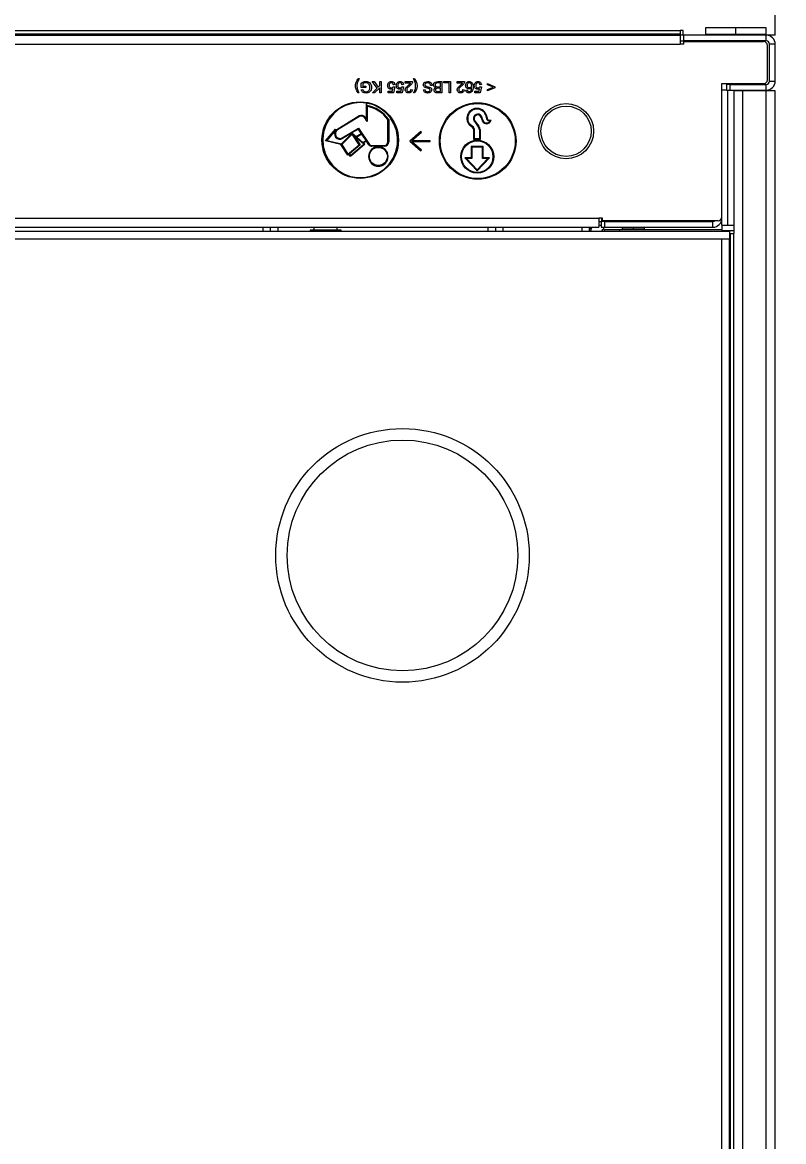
# Model space of a CAD drawing. Header units: inches. Extents: x 40138 to 76695, y -14500 to -5279.
# Drawn here: x 43730.7 to 43933.5, y -9253.8 to -8955.7 of the extents above; entities that cross this region are included whole.
import ezdxf

# ---------------------------------------------------------------- set-up
doc = ezdxf.new("R2010")
doc.units = ezdxf.units.IN
doc.header["$LTSCALE"] = 2
doc.header["$MEASUREMENT"] = 0
doc.header["$PDMODE"] = 35
doc.header["$PDSIZE"] = -1
doc.layers.add('M-ANNO-DIMS', color=7, linetype='Continuous', lineweight=13)
doc.layers.add('M-OBJECT-DETAILS', color=7, linetype='Continuous', lineweight=9)
doc.styles.get("Standard").update_dxf_attribs({"font": 'romans.shx', "width": 0.8})
doc.dimstyles.new('World Wide Dims', dxfattribs={"dimscale": 7, "dimtxt": 4.5, "dimasz": 3.5, "dimexe": 0.75, "dimexo": 0.75, "dimgap": 0.75, "dimtad": 0, "dimtih": 1, "dimtoh": 1, "dimdec": 0, "dimzin": 4, "dimdsep": 46, "dimtxsty": 'Standard', "dimcen": 0, "dimclrd": 256, "dimclre": 256, "dimclrt": 256, "dimadec": 0, "dimazin": 1, "dimtfac": 1, "dimtdec": 0, "dimtmove": 0, "dimatfit": 3, "dimfxl": 1, "dimtolj": 1, "dimtzin": 0, "dimlwd": -1, "dimlwe": -1, "dimarcsym": 0})

# ---------------------------------------------------------------- blocks, each defined once
blk = doc.blocks.new('*D47')
at = {"layer": 'Defpoints', "color": 0, "transparency": 16777216}
for p in [(44143.14, -8580.06), (42898.8, -10362.86), (42898.8, -10796.65)]:
    blk.add_point(p, dxfattribs=at)
at = {"layer": 'M-ANNO-DIMS', "transparency": 16777216}
for p, q in [((44143.14, -8585.31), (44143.14, -10801.9)), ((42898.8, -10368.11), (42898.8, -10801.9)), ((42923.3, -10796.65), (43189.89, -10796.65)), ((44118.64, -10796.65), (43361.19, -10796.65))]:
    blk.add_line(p, q, dxfattribs=at)
for points in [[(42923.3, -10792.57), (42923.3, -10800.74), (42898.8, -10796.65)], [(44118.64, -10792.57), (44118.64, -10800.74), (44143.14, -10796.65)]]:
    blk.add_solid(points, dxfattribs=at)
at = {"layer": 'M-ANNO-DIMS', "transparency": 16777216, "insert": (43275.54, -10796.65), "char_height": 31.5, "attachment_point": 5}
blk.add_mtext('\\A1;1244\\P [48.99]', dxfattribs=at)

msp = doc.modelspace()

# ---------------------------------------------------------------- linework, layer by layer
at = {"layer": 'M-OBJECT-DETAILS', "linetype": 'Continuous'}
for p, q in [((43931.275, -8959.092), (43931.275, -8935.235)), ((43357.975, -8957.825), (43905.975, -8957.825)), ((43357.975, -8958.714), (43905.975, -8958.714)), ((43357.995, -8959.092), (43905.955, -8959.092)), ((43905.955, -8959.092), (43905.955, -8959.546)), ((43906.955, -8959.092), (43905.955, -8959.092)), ((43905.975, -8957.825), (43905.975, -8958.714)), ((43906.725, -8957.825), (43905.975, -8957.825)), ((43905.975, -8958.714), (43905.975, -8959.092)), ((43906.725, -8959.092), (43906.725, -8957.825)), ((43906.955, -8960.611), (43906.955, -8959.092)), ((43928.867, -8959.092), (43906.955, -8959.092)), ((43912.775, -8958.94), (43912.775, -8957.043)), ((43912.775, -8957.043), (43920.775, -8957.043)), ((43912.775, -8959.092), (43912.775, -8958.94)), ((43920.775, -8958.94), (43912.775, -8958.94)), ((43918.275, -8958.94), (43918.275, -8959.092)), ((43920.775, -8958.94), (43920.775, -8957.043)), ((43920.775, -8957.043), (43928.775, -8957.043)), ((43928.775, -8958.94), (43920.775, -8958.94)), ((43923.275, -8959.092), (43923.275, -8958.94)), ((43928.775, -8957.043), (43928.775, -8958.94)), ((43928.775, -8958.94), (43928.775, -8959.092)), ((43928.867, -8960.611), (43928.867, -8959.092)), ((43931.275, -8959.092), (43928.867, -8959.092)), ((43357.995, -8961.5), (43905.955, -8961.5)), ((43905.955, -8959.546), (43905.955, -8961.5)), ((43905.955, -8960.611), (43906.955, -8960.611)), ((43906.955, -8961.5), (43905.955, -8961.5)), ((43928.867, -8960.611), (43906.955, -8960.611)), ((43906.955, -8961.5), (43906.955, -8960.812)), ((43906.955, -8960.812), (43928.175, -8960.812)), ((43916.425, -8960.611), (43916.425, -8960.812)), ((43925.125, -8960.812), (43925.125, -8960.611)), ((43929.175, -8970.993), (43929.175, -8961.812)), ((43931.275, -8961.5), (43929.756, -8961.5)), ((43929.756, -8971.303), (43929.756, -8961.5)), ((43931.275, -8971.303), (43931.275, -8961.5)), ((43917.075, -8971.993), (43928.175, -8971.993)), ((43917.075, -9007.515), (43917.075, -8971.993)), ((43918.275, -8973.711), (43917.075, -8973.711)), ((43918.275, -8972.192), (43918.275, -8973.711)), ((43919.275, -8972.192), (43918.275, -8972.192)), ((43918.275, -8973.711), (43919.275, -8973.711)), ((43918.661, -9009.711), (43918.661, -8973.711)), ((43919.275, -8973.711), (43919.275, -8972.192)), ((43919.275, -8972.192), (43928.867, -8972.192)), ((43919.275, -8973.711), (43928.867, -8973.711)), ((43920.268, -8973.911), (43920.268, -9011.911)), ((43922.676, -8973.911), (43920.268, -8973.911)), ((43921.252, -8973.911), (43921.252, -8973.711)), ((43921.838, -8973.711), (43921.838, -8973.911)), ((43922.676, -9941.411), (43922.676, -8973.911)), ((43928.867, -8973.911), (43922.676, -8973.911)), ((43925.254, -8973.911), (43925.254, -8973.711)), ((43928.867, -8973.711), (43928.867, -8972.192)), ((43928.867, -9941.411), (43928.867, -8973.911)), ((43931.275, -8973.911), (43928.867, -8973.911)), ((43929.756, -8971.303), (43931.275, -8971.303)), ((43931.275, -9941.411), (43931.275, -8973.911)), ((43379.648, -9007.825), (43884.302, -9007.825)), ((43885.302, -9007.825), (43884.302, -9007.825)), ((43884.302, -9007.825), (43884.302, -9010.233)), ((43884.302, -9008.71), (43884.385, -9008.714)), ((43884.887, -9009.854), (43884.302, -9009.594)), ((43884.385, -9008.714), (43884.887, -9008.714)), ((43884.887, -9008.714), (43884.887, -9010.233)), ((43885.887, -9008.714), (43884.887, -9008.714)), ((43884.975, -9007.825), (43884.975, -9008.714)), ((43885.302, -9008.515), (43885.302, -9007.825)), ((43916.075, -9008.515), (43885.302, -9008.515)), ((43885.887, -9010.233), (43885.887, -9008.714)), ((43885.887, -9008.714), (43914.667, -9008.714)), ((43887.93, -9008.515), (43887.93, -9008.714)), ((43898.98, -9008.714), (43898.98, -9008.515)), ((43914.667, -9010.233), (43914.667, -9008.714)), ((43917.025, -9007.825), (43917.075, -9007.825)), ((43917.075, -9007.825), (43917.075, -9007.515)), ((43917.075, -9009.711), (43917.075, -9007.825)), ((43917.075, -9009.711), (43918.661, -9009.711)), ((43917.075, -9009.711), (43917.075, -9011.211)), ((43918.661, -9009.711), (43920.268, -9009.711)), ((43379.648, -9010.233), (43884.302, -9010.233)), ((43919.125, -9011.361), (43719.375, -9011.361)), ((43794.775, -9010.233), (43794.775, -9011.361)), ((43796.775, -9011.361), (43796.775, -9010.233)), ((43798.775, -9010.233), (43798.775, -9011.361)), ((43807.347, -9011.037), (43807.347, -9011.361)), ((43815.602, -9011.037), (43807.347, -9011.037)), ((43808.401, -9010.233), (43808.401, -9011.037)), ((43814.548, -9011.037), (43814.548, -9010.233)), ((43815.602, -9011.361), (43815.602, -9011.037)), ((43854.775, -9011.361), (43854.775, -9010.233)), ((43856.775, -9010.233), (43856.775, -9011.361)), ((43858.775, -9011.361), (43858.775, -9010.233)), ((43879.775, -9010.233), (43879.775, -9011.361)), ((43881.775, -9011.361), (43881.775, -9010.233)), ((43881.775, -9010.611), (43882.283, -9010.611)), ((43882.452, -9010.233), (43881.949, -9011.361)), ((43884.887, -9010.233), (43885.887, -9010.233)), ((43884.975, -9011.266), (43884.975, -9011.361)), ((43885.756, -9011.361), (43885.756, -9010.806)), ((43885.756, -9010.806), (43889.756, -9010.806)), ((43885.887, -9010.233), (43914.667, -9010.233)), ((43889.756, -9010.806), (43917.075, -9010.806)), ((43889.756, -9010.806), (43889.756, -9011.361)), ((43890.455, -9010.233), (43890.455, -9010.733)), ((43890.455, -9010.733), (43890.455, -9010.806)), ((43893.455, -9010.733), (43890.455, -9010.733)), ((43893.455, -9010.233), (43893.455, -9010.733)), ((43896.455, -9010.733), (43893.455, -9010.733)), ((43896.455, -9010.733), (43896.455, -9010.233)), ((43896.455, -9010.806), (43896.455, -9010.733)), ((43920.268, -9011.211), (43917.075, -9011.211)), ((43917.075, -9011.211), (43917.075, -9011.361)), ((43919.125, -9011.361), (43919.125, -9013.45)), ((43919.125, -9011.911), (43919.379, -9011.911)), ((43919.379, -9011.911), (43920.268, -9011.911)), ((43919.379, -9803.886), (43919.379, -9011.911)), ((43920.268, -9903.411), (43920.268, -9011.911)), ((43917.036, -9013.45), (43719.375, -9013.45)), ((43917.036, -9901.872), (43917.036, -9013.45)), ((43919.125, -9013.45), (43917.036, -9013.45)), ((43919.125, -9903.961), (43919.125, -9013.45))]:
    msp.add_line(p, q, dxfattribs=at)
at = {"layer": 'M-OBJECT-DETAILS', "linetype": 'Continuous', "lineweight": 0}
for p, q in [((43820.177, -8970.652), (43820.447, -8970.652)), ((43834.87, -8970.652), (43835.139, -8970.652)), ((43820.947, -8972.998), (43820.947, -8971.888)), ((43822.177, -8972.998), (43820.947, -8972.998)), ((43820.996, -8973.614), (43821.383, -8973.517)), ((43821.37, -8972.083), (43821.37, -8972.652)), ((43821.37, -8972.652), (43822.177, -8972.652)), ((43822.177, -8972.652), (43822.177, -8972.998)), ((43823.87, -8971.46), (43824.391, -8971.46)), ((43825.2, -8973.206), (43823.87, -8971.46)), ((43823.947, -8974.46), (43825.2, -8973.206)), ((43824.391, -8971.46), (43825.468, -8972.937)), ((43825.908, -8973.077), (43824.526, -8974.46)), ((43825.468, -8972.937), (43825.908, -8972.498)), ((43825.908, -8972.498), (43825.908, -8971.46)), ((43825.908, -8971.46), (43826.331, -8971.46)), ((43825.908, -8974.46), (43825.908, -8973.077)), ((43826.331, -8971.46), (43826.331, -8974.46)), ((43829.286, -8974.037), (43829.439, -8973.259)), ((43829.524, -8972.844), (43829.908, -8972.883)), ((43829.947, -8972.267), (43829.562, -8972.306)), ((43829.908, -8972.883), (43829.601, -8974.421)), ((43831.594, -8974.037), (43831.747, -8973.259)), ((43831.831, -8972.844), (43832.216, -8972.883)), ((43832.254, -8972.267), (43831.87, -8972.306)), ((43832.216, -8972.883), (43831.908, -8974.421)), ((43832.677, -8971.46), (43834.639, -8971.46)), ((43832.677, -8971.844), (43832.677, -8971.46)), ((43834.145, -8971.844), (43832.677, -8971.844)), ((43834.216, -8973.575), (43834.601, -8973.613)), ((43837.601, -8973.613), (43838.024, -8973.613)), ((43839.87, -8972.498), (43839.447, -8972.498)), ((43842.062, -8971.806), (43841.352, -8971.806)), ((43841.359, -8971.46), (43842.485, -8971.46)), ((43841.401, -8972.844), (43842.062, -8972.844)), ((43842.062, -8973.19), (43841.444, -8973.19)), ((43842.062, -8972.844), (43842.062, -8971.806)), ((43842.062, -8974.113), (43842.062, -8973.19)), ((43842.485, -8971.46), (43842.485, -8974.46)), ((43842.947, -8971.806), (43842.947, -8971.46)), ((43842.947, -8971.46), (43844.793, -8971.46)), ((43844.37, -8971.806), (43842.947, -8971.806)), ((43844.37, -8974.46), (43844.37, -8971.806)), ((43844.793, -8971.46), (43844.793, -8974.46)), ((43846.524, -8971.46), (43848.485, -8971.46)), ((43846.524, -8971.844), (43846.524, -8971.46)), ((43847.991, -8971.844), (43846.524, -8971.844)), ((43848.062, -8973.575), (43848.447, -8973.613)), ((43848.831, -8973.69), (43849.216, -8973.652)), ((43852.363, -8974.037), (43852.516, -8973.259)), ((43852.601, -8972.844), (43852.985, -8972.883)), ((43853.024, -8972.267), (43852.639, -8972.306)), ((43852.985, -8972.883), (43852.678, -8974.421)), ((43854.601, -8972.344), (43854.601, -8971.96)), ((43854.601, -8971.96), (43856.562, -8972.806)), ((43856.178, -8972.94), (43854.601, -8972.344)), ((43854.601, -8973.537), (43856.178, -8972.94)), ((43856.562, -8973.075), (43854.601, -8973.921)), ((43854.601, -8973.921), (43854.601, -8973.537)), ((43856.562, -8972.806), (43856.562, -8973.075)), ((43820.447, -8974.46), (43820.177, -8974.46)), ((43824.526, -8974.46), (43823.947, -8974.46)), ((43826.331, -8974.46), (43825.908, -8974.46)), ((43828.177, -8974.037), (43829.286, -8974.037)), ((43828.177, -8974.421), (43828.177, -8974.037)), ((43829.601, -8974.421), (43828.177, -8974.421)), ((43830.485, -8974.037), (43831.594, -8974.037)), ((43830.485, -8974.421), (43830.485, -8974.037)), ((43831.908, -8974.421), (43830.485, -8974.421)), ((43835.139, -8974.46), (43834.87, -8974.46)), ((43842.485, -8974.46), (43841.362, -8974.46)), ((43841.491, -8974.113), (43842.062, -8974.113)), ((43844.793, -8974.46), (43844.37, -8974.46)), ((43851.254, -8974.037), (43852.363, -8974.037)), ((43851.254, -8974.421), (43851.254, -8974.037)), ((43852.678, -8974.421), (43851.254, -8974.421)), ((43822.382, -8981.403), (43822.382, -8977.175)), ((43822.383, -8977.175), (43822.383, -8977.8)), ((43822.582, -8978.042), (43822.582, -8982.049)), ((43814.528, -8984.19), (43820.385, -8980.608)), ((43820.489, -8980.779), (43814.67, -8984.337)), ((43822.582, -8982.049), (43821.923, -8981.086)), ((43822.088, -8980.973), (43822.382, -8981.403)), ((43828.095, -8987.536), (43828.095, -8981.57)), ((43828.295, -8981.504), (43828.295, -8987.536)), ((43850.855, -8983.632), (43849.964, -8982.9)), ((43851.219, -8982.184), (43852.145, -8983.475)), ((43851.372, -8982.055), (43852.306, -8983.356)), ((43855, -8981.882), (43855.335, -8981.892)), ((43855.017, -8981.682), (43855.619, -8981.7)), ((43811.444, -8987.251), (43814.127, -8984.094)), ((43814.2, -8984.317), (43811.81, -8987.129)), ((43814.127, -8984.094), (43814.528, -8984.19)), ((43814.329, -8984.348), (43814.2, -8984.317)), ((43815.745, -8988.021), (43818.418, -8985.321)), ((43818.553, -8985.469), (43815.834, -8988.216)), ((43815.923, -8986.425), (43820.273, -8983.865)), ((43818.258, -8985.283), (43816.025, -8986.598)), ((43818.418, -8985.321), (43818.258, -8985.283)), ((43820.213, -8984.132), (43818.506, -8985.137)), ((43818.506, -8985.137), (43818.582, -8985.155)), ((43820.445, -8988.269), (43818.553, -8985.469)), ((43818.582, -8985.155), (43819.639, -8986.087)), ((43821.654, -8988.132), (43819.029, -8985.816)), ((43819.029, -8985.816), (43820.712, -8988.307)), ((43819.639, -8986.087), (43821.001, -8985.288)), ((43821.114, -8985.454), (43819.797, -8986.227)), ((43821.001, -8985.288), (43820.213, -8984.132)), ((43820.273, -8983.865), (43823.209, -8988.175)), ((43822.259, -8987.135), (43821.114, -8985.454)), ((43836.877, -8984.768), (43833.945, -8987.318)), ((43834.365, -8987.218), (43837.009, -8984.919)), ((43837.009, -8984.919), (43836.877, -8984.768)), ((43850.732, -8983.789), (43849.825, -8983.045)), ((43850.978, -8986.855), (43850.993, -8984.286)), ((43851.179, -8986.652), (43851.193, -8984.283)), ((43852.465, -8984.255), (43852.465, -8986.638)), ((43852.665, -8984.242), (43852.665, -8986.836)), ((43815.579, -8988.188), (43811.444, -8987.251)), ((43811.81, -8987.129), (43815.745, -8988.021)), ((43817.405, -8991.066), (43815.579, -8988.188)), ((43815.834, -8988.216), (43817.452, -8990.767)), ((43817.452, -8990.767), (43820.445, -8988.269)), ((43820.712, -8988.307), (43817.858, -8990.689)), ((43821.96, -8988.135), (43818.136, -8991.391)), ((43818.168, -8991.101), (43821.654, -8988.132)), ((43819.797, -8986.227), (43821.399, -8987.64)), ((43821.399, -8987.64), (43822.259, -8987.135)), ((43822.372, -8987.301), (43821.556, -8987.779)), ((43821.556, -8987.779), (43821.96, -8988.135)), ((43823.049, -8988.295), (43822.372, -8987.301)), ((43823.837, -8988.47), (43827.161, -8988.47)), ((43825.547, -8988.67), (43823.837, -8988.67)), ((43825.547, -8988.795), (43825.547, -8988.67)), ((43825.548, -8988.67), (43825.548, -8988.795)), ((43827.161, -8988.67), (43825.548, -8988.67)), ((43833.945, -8987.318), (43836.877, -8989.868)), ((43839.346, -8987.218), (43834.365, -8987.218)), ((43837.009, -8989.717), (43834.365, -8987.418)), ((43834.365, -8987.418), (43839.346, -8987.418)), ((43839.346, -8987.418), (43839.346, -8987.218)), ((43850.261, -8988.745), (43850.261, -8991.758)), ((43853.484, -8988.745), (43850.261, -8988.745)), ((43852.665, -8986.836), (43850.978, -8986.855)), ((43852.465, -8986.638), (43851.179, -8986.652)), ((43853.484, -8991.758), (43853.484, -8988.745)), ((43817.704, -8990.817), (43817.405, -8991.066)), ((43818.136, -8991.391), (43817.704, -8990.817)), ((43817.858, -8990.689), (43818.168, -8991.101)), ((43836.877, -8989.868), (43837.009, -8989.717)), ((43850.261, -8991.758), (43848.588, -8991.758)), ((43848.588, -8991.758), (43851.872, -8995.264)), ((43850.461, -8988.945), (43850.461, -8991.958)), ((43853.284, -8988.945), (43850.461, -8988.945)), ((43851.872, -8995.264), (43855.157, -8991.758)), ((43853.284, -8991.958), (43853.284, -8988.945)), ((43855.157, -8991.758), (43853.484, -8991.758)), ((43849.049, -8991.958), (43851.872, -8994.971)), ((43850.461, -8991.958), (43849.049, -8991.958)), ((43851.872, -8994.971), (43854.696, -8991.958)), ((43854.696, -8991.958), (43853.284, -8991.958))]:
    msp.add_line(p, q, dxfattribs=at)
at = {"layer": 'M-OBJECT-DETAILS', "linetype": 'Continuous', "lineweight": 0, "flags": 128}
msp.add_lwpolyline([(43822.382, -8977.175), (43820.486, -8977.037), (43818.598, -8977.26), (43816.786, -8977.837), (43815.117, -8978.746), (43813.649, -8979.955), (43812.437, -8981.419), (43811.524, -8983.087), (43810.943, -8984.897), (43810.715, -8986.785), (43810.849, -8988.681), (43811.339, -8990.518), (43812.167, -8992.229), (43813.305, -8993.752), (43814.71, -8995.033), (43816.332, -8996.024), (43818.113, -8996.69), (43819.987, -8997.008), (43821.888, -8996.965), (43823.746, -8996.563), (43825.494, -8995.817), (43827.07, -8994.753), (43828.416, -8993.411), (43829.483, -8991.837), (43830.234, -8990.091), (43830.64, -8988.234), (43830.688, -8986.333), (43830.375, -8984.458), (43829.713, -8982.676), (43828.725, -8981.051), (43827.448, -8979.643), (43825.928, -8978.502), (43824.219, -8977.669), (43822.383, -8977.175)], dxfattribs=at)
at = {"layer": 'M-OBJECT-DETAILS', "linetype": 'Continuous', "lineweight": 0}
for centre, radius in [((43820.712, -8987.034), 10.2), ((43852.017, -8987.278), 10.2), ((43852.017, -8987.278), 10), ((43875.556, -8984.662), 7.341), ((43875.556, -8984.662), 6.706), ((43851.889, -8991.438), 4.392), ((43851.889, -8991.438), 4.192), ((43825.547, -8991.391), 2.399), ((43831.975, -9097.661), 33.782), ((43831.975, -9097.661), 30.734)]:
    msp.add_circle(centre, radius, dxfattribs=at)
at = {"layer": 'M-OBJECT-DETAILS', "linetype": 'Continuous'}
for centre, radius, start, end in [((43928.867, -8961.5), 2.408, 0, 90), ((43914.556, -8961.611), 1, 53.03472, 90), ((43928.175, -8961.812), 1, 0, 90), ((43928.867, -8961.5), 0.889, 0, 90), ((43928.175, -8970.993), 1, 270, 0), ((43928.867, -8971.303), 2.408, 270, 0), ((43928.867, -8971.303), 0.889, 270, 0), ((43900.856, -9007.714), 1, 233.2257, 270), ((43914.556, -9007.714), 1, 270, 306.7743), ((43914.667, -9007.825), 2.408, 270, 0), ((43914.667, -9007.825), 0.889, 270, 309.09032), ((43916.075, -9007.515), 1, 270, 0), ((43882.996, -9009.012), 3, 308.45788, 335.97937)]:
    msp.add_arc(centre, radius, start, end, dxfattribs=at)
at = {"layer": 'M-OBJECT-DETAILS', "linetype": 'Continuous', "lineweight": 0}
for centre, radius, start, end in [((43820.712, -8987.034), 9.385, 36.10396, 79.7455), ((43820.712, -8987.034), 9.185, 36.50865, 78.25454), ((43851.835, -8981.258), 2.689, 5.09666, 221.64154), ((43851.835, -8981.258), 2.489, 5.52775, 221.28792), ((43821.044, -8981.687), 1.265, 34.36362, 121.44673), ((43821.044, -8981.687), 1.065, 34.36362, 121.44673), ((43852.091, -8981.325), 1.224, 76.59683, 224.58731), ((43852.091, -8981.325), 1.024, 77.70961, 225.42421), ((43851.686, -8981.62), 1.437, 5.29266, 64.30352), ((43851.686, -8981.62), 1.637, 5.20624, 65.11546), ((43854.385, -8981.399), 1.271, 183.97692, 346.3172), ((43854.385, -8981.399), 1.071, 183.86329, 332.62666), ((43855.109, -8981.089), 0.801, 174.93775, 262.15374), ((43855.109, -8981.089), 0.601, 173.32949, 261.1999), ((43815.305, -8985.376), 1.418, 133.51702, 300.48838), ((43815.305, -8985.376), 1.218, 121.44673, 300.48838), ((43850.35, -8984.308), 0.644, 1.95779, 53.6359), ((43850.35, -8984.308), 0.844, 1.66575, 53.25153), ((43850.866, -8984.455), 1.611, 7.14109, 37.46309), ((43850.866, -8984.455), 1.811, 6.73471, 37.35952), ((43825.547, -8991.391), 2.597, 90, 89.97793), ((43823.837, -8987.655), 1.015, 219.11471, 270), ((43823.837, -8987.655), 0.815, 219.67754, 270), ((43827.161, -8987.536), 0.934, 270, 0), ((43827.161, -8987.536), 1.134, 270, 0)]:
    msp.add_arc(centre, radius, start, end, dxfattribs=at)
for points, knots in [([(43819.447, -8972.558), (43819.499, -8972.169), (43819.593, -8971.473), (43819.998, -8970.903), (43820.177, -8970.652)], [0, 0, 0, 0, 0.558719, 1, 1, 1, 1]), ([(43820.447, -8970.652), (43820.256, -8970.984), (43819.915, -8971.578), (43819.857, -8972.257), (43819.831, -8972.556)], [0, 0, 0, 0, 0.5600232, 1, 1, 1, 1]), ([(43835.485, -8972.556), (43835.444, -8972.176), (43835.37, -8971.496), (43835.023, -8970.91), (43834.87, -8970.652)], [0, 0, 0, 0, 0.5591424, 1, 1, 1, 1]), ([(43835.139, -8970.652), (43835.365, -8970.976), (43835.767, -8971.554), (43835.839, -8972.251), (43835.87, -8972.558)], [0, 0, 0, 0, 0.5601418, 1, 1, 1, 1]), ([(43819.605, -8973.461), (43819.554, -8973.296), (43819.463, -8973.001), (43819.452, -8972.693), (43819.447, -8972.558)], [0, 0, 0, 0, 0.55983863, 1, 1, 1, 1]), ([(43820.177, -8974.46), (43820.05, -8974.285), (43819.822, -8973.973), (43819.671, -8973.618), (43819.605, -8973.461)], [0, 0, 0, 0, 0.5600083, 1, 1, 1, 1]), ([(43819.831, -8972.556), (43819.836, -8972.695), (43819.845, -8972.944), (43819.897, -8973.188), (43819.92, -8973.295)], [0, 0, 0, 0, 0.5599213, 1, 1, 1, 1]), ([(43819.92, -8973.295), (43819.949, -8973.404), (43820, -8973.599), (43820.08, -8973.784), (43820.116, -8973.865)], [0, 0, 0, 0, 0.5599311, 1, 1, 1, 1]), ([(43820.116, -8973.865), (43820.174, -8973.978), (43820.278, -8974.18), (43820.395, -8974.374), (43820.447, -8974.46)], [0, 0, 0, 0, 0.5598991, 1, 1, 1, 1]), ([(43820.947, -8971.888), (43821.157, -8971.742), (43821.534, -8971.482), (43821.987, -8971.44), (43822.187, -8971.421)], [0, 0, 0, 0, 0.559914, 1, 1, 1, 1]), ([(43822.22, -8974.498), (43822.066, -8974.488), (43821.759, -8974.467), (43821.358, -8974.278), (43821.103, -8973.962), (43821.032, -8973.73), (43820.996, -8973.614)], [0, 0, 0, 0, 0.2804063, 0.5598633, 0.7794758, 1, 1, 1, 1]), ([(43822.222, -8971.767), (43822.048, -8971.788), (43821.737, -8971.825), (43821.482, -8972.005), (43821.37, -8972.083)], [0, 0, 0, 0, 0.5594231, 1, 1, 1, 1]), ([(43821.383, -8973.517), (43821.416, -8973.62), (43821.483, -8973.825), (43821.776, -8974.103), (43822.056, -8974.134), (43822.227, -8974.152)], [0, 0, 0, 0, 0.2815956, 0.5608854, 1, 1, 1, 1]), ([(43822.187, -8971.421), (43822.414, -8971.443), (43822.868, -8971.487), (43823.406, -8971.876), (43823.674, -8972.41), (43823.702, -8972.767), (43823.716, -8972.945)], [0, 0, 0, 0, 0.2801983, 0.5590182, 0.7792762, 1, 1, 1, 1]), ([(43823.716, -8972.945), (43823.694, -8973.172), (43823.65, -8973.625), (43823.289, -8974.182), (43822.755, -8974.459), (43822.398, -8974.485), (43822.22, -8974.498)], [0, 0, 0, 0, 0.2803491, 0.5593118, 0.7793147, 1, 1, 1, 1]), ([(43823.293, -8972.961), (43823.284, -8972.791), (43823.265, -8972.451), (43823.014, -8972.023), (43822.621, -8971.806), (43822.355, -8971.78), (43822.222, -8971.767)], [0, 0, 0, 0, 0.28080638, 0.55947844, 0.77945487, 1, 1, 1, 1]), ([(43822.227, -8974.152), (43822.34, -8974.146), (43822.564, -8974.134), (43822.854, -8974), (43823.063, -8973.796), (43823.142, -8973.638), (43823.181, -8973.559)], [0, 0, 0, 0, 0.2802776, 0.5599535, 0.7798568, 1, 1, 1, 1]), ([(43823.181, -8973.559), (43823.217, -8973.45), (43823.282, -8973.256), (43823.29, -8973.051), (43823.293, -8972.961)], [0, 0, 0, 0, 0.5598028, 1, 1, 1, 1]), ([(43828.024, -8972.488), (43828.034, -8972.346), (43828.053, -8972.091), (43828.192, -8971.879), (43828.253, -8971.785)], [0, 0, 0, 0, 0.559746, 1, 1, 1, 1]), ([(43828.904, -8973.46), (43828.767, -8973.442), (43828.492, -8973.406), (43828.201, -8973.132), (43828.045, -8972.812), (43828.031, -8972.596), (43828.024, -8972.488)], [0, 0, 0, 0, 0.2791706, 0.5588021, 0.7791686, 1, 1, 1, 1]), ([(43828.253, -8971.785), (43828.372, -8971.667), (43828.586, -8971.454), (43828.883, -8971.431), (43829.015, -8971.421)], [0, 0, 0, 0, 0.5584804, 1, 1, 1, 1]), ([(43829.012, -8971.767), (43828.914, -8971.778), (43828.717, -8971.798), (43828.514, -8972.002), (43828.421, -8972.236), (43828.412, -8972.389), (43828.408, -8972.466)], [0, 0, 0, 0, 0.279544, 0.558252, 0.778883, 1, 1, 1, 1]), ([(43828.408, -8972.466), (43828.414, -8972.56), (43828.426, -8972.748), (43828.569, -8972.983), (43828.789, -8973.1), (43828.936, -8973.109), (43829.01, -8973.113)], [0, 0, 0, 0, 0.2806556, 0.5595964, 0.7792954, 1, 1, 1, 1]), ([(43829.439, -8973.259), (43829.348, -8973.322), (43829.185, -8973.434), (43828.99, -8973.452), (43828.904, -8973.46)], [0, 0, 0, 0, 0.5599399, 1, 1, 1, 1]), ([(43829.01, -8973.113), (43829.067, -8973.111), (43829.18, -8973.105), (43829.372, -8973.026), (43829.466, -8972.913), (43829.524, -8972.844)], [0, 0, 0, 0, 0.2809138, 0.5611529, 1, 1, 1, 1]), ([(43829.562, -8972.306), (43829.546, -8972.228), (43829.514, -8972.071), (43829.385, -8971.882), (43829.2, -8971.78), (43829.075, -8971.772), (43829.012, -8971.767)], [0, 0, 0, 0, 0.2807251, 0.5599457, 0.7796367, 1, 1, 1, 1]), ([(43829.015, -8971.421), (43829.146, -8971.432), (43829.408, -8971.454), (43829.716, -8971.674), (43829.898, -8971.962), (43829.93, -8972.166), (43829.947, -8972.267)], [0, 0, 0, 0, 0.2800646, 0.5592526, 0.7794231, 1, 1, 1, 1]), ([(43830.331, -8972.488), (43830.342, -8972.346), (43830.361, -8972.091), (43830.5, -8971.879), (43830.561, -8971.785)], [0, 0, 0, 0, 0.559746, 1, 1, 1, 1]), ([(43831.212, -8973.46), (43831.074, -8973.442), (43830.8, -8973.406), (43830.509, -8973.132), (43830.352, -8972.812), (43830.338, -8972.596), (43830.331, -8972.488)], [0, 0, 0, 0, 0.2791706, 0.5588021, 0.7791686, 1, 1, 1, 1]), ([(43830.561, -8971.785), (43830.68, -8971.667), (43830.894, -8971.454), (43831.191, -8971.431), (43831.322, -8971.421)], [0, 0, 0, 0, 0.5584898, 1, 1, 1, 1]), ([(43831.32, -8971.767), (43831.222, -8971.778), (43831.025, -8971.798), (43830.822, -8972.002), (43830.728, -8972.236), (43830.72, -8972.389), (43830.716, -8972.466)], [0, 0, 0, 0, 0.27953274, 0.55824364, 0.77888227, 1, 1, 1, 1]), ([(43830.716, -8972.466), (43830.722, -8972.56), (43830.734, -8972.748), (43830.876, -8972.983), (43831.096, -8973.1), (43831.244, -8973.109), (43831.318, -8973.113)], [0, 0, 0, 0, 0.2806554, 0.5596063, 0.7792938, 1, 1, 1, 1]), ([(43831.747, -8973.259), (43831.656, -8973.322), (43831.493, -8973.434), (43831.298, -8973.452), (43831.212, -8973.46)], [0, 0, 0, 0, 0.5599541, 1, 1, 1, 1]), ([(43831.318, -8973.113), (43831.375, -8973.111), (43831.488, -8973.105), (43831.68, -8973.026), (43831.774, -8972.913), (43831.831, -8972.844)], [0, 0, 0, 0, 0.2809314, 0.5611637, 1, 1, 1, 1]), ([(43831.87, -8972.306), (43831.854, -8972.228), (43831.822, -8972.071), (43831.693, -8971.882), (43831.508, -8971.78), (43831.383, -8971.772), (43831.32, -8971.767)], [0, 0, 0, 0, 0.2807202, 0.5599359, 0.7796232, 1, 1, 1, 1]), ([(43831.322, -8971.421), (43831.454, -8971.432), (43831.716, -8971.454), (43832.023, -8971.674), (43832.205, -8971.962), (43832.238, -8972.166), (43832.254, -8972.267)], [0, 0, 0, 0, 0.2800722, 0.5592573, 0.7794254, 1, 1, 1, 1]), ([(43832.716, -8973.631), (43832.736, -8973.488), (43832.777, -8973.201), (43833.099, -8972.786), (43833.378, -8972.547), (43833.548, -8972.401)], [0, 0, 0, 0, 0.2787489, 0.5588309, 1, 1, 1, 1]), ([(43833.639, -8974.46), (43833.508, -8974.451), (43833.247, -8974.432), (43832.934, -8974.225), (43832.744, -8973.939), (43832.725, -8973.734), (43832.716, -8973.631)], [0, 0, 0, 0, 0.2804845, 0.5596455, 0.7797385, 1, 1, 1, 1]), ([(43833.907, -8972.582), (43833.715, -8972.746), (43833.448, -8972.974), (43833.154, -8973.331), (43833.118, -8973.529), (43833.101, -8973.628)], [0, 0, 0, 0, 0.5613196, 0.7813996, 1, 1, 1, 1]), ([(43833.101, -8973.628), (43833.111, -8973.705), (43833.131, -8973.858), (43833.287, -8974.019), (43833.467, -8974.103), (43833.587, -8974.11), (43833.647, -8974.113)], [0, 0, 0, 0, 0.27910613, 0.55860637, 0.7790464, 1, 1, 1, 1]), ([(43833.548, -8972.401), (43833.62, -8972.342), (43833.738, -8972.244), (43833.9, -8972.108), (43834.036, -8971.988), (43834.109, -8971.892), (43834.145, -8971.844)], [0, 0, 0, 0, 0.34004864, 0.56006678, 0.78008868, 1, 1, 1, 1]), ([(43834.601, -8973.613), (43834.578, -8973.747), (43834.534, -8974.012), (43834.276, -8974.306), (43833.954, -8974.442), (43833.744, -8974.454), (43833.639, -8974.46)], [0, 0, 0, 0, 0.2802429, 0.5588904, 0.779139, 1, 1, 1, 1]), ([(43833.647, -8974.113), (43833.73, -8974.107), (43833.896, -8974.095), (43834.095, -8973.96), (43834.202, -8973.77), (43834.211, -8973.64), (43834.216, -8973.575)], [0, 0, 0, 0, 0.2804088, 0.559495, 0.7793625, 1, 1, 1, 1]), ([(43834.599, -8971.726), (43834.503, -8971.913), (43834.33, -8972.247), (43834.037, -8972.479), (43833.907, -8972.582)], [0, 0, 0, 0, 0.5583667, 1, 1, 1, 1]), ([(43834.639, -8971.46), (43834.638, -8971.51), (43834.636, -8971.601), (43834.61, -8971.688), (43834.599, -8971.726)], [0, 0, 0, 0, 0.5599594, 1, 1, 1, 1]), ([(43834.87, -8974.46), (43834.935, -8974.352), (43835.051, -8974.159), (43835.154, -8973.959), (43835.199, -8973.871)], [0, 0, 0, 0, 0.5600486, 1, 1, 1, 1]), ([(43835.711, -8973.461), (43835.625, -8973.66), (43835.47, -8974.014), (43835.24, -8974.323), (43835.139, -8974.46)], [0, 0, 0, 0, 0.5597568, 1, 1, 1, 1]), ([(43835.199, -8973.871), (43835.243, -8973.767), (43835.323, -8973.582), (43835.374, -8973.387), (43835.397, -8973.301)], [0, 0, 0, 0, 0.5599631, 1, 1, 1, 1]), ([(43835.397, -8973.301), (43835.425, -8973.163), (43835.476, -8972.917), (43835.482, -8972.666), (43835.485, -8972.556)], [0, 0, 0, 0, 0.5599555, 1, 1, 1, 1]), ([(43835.87, -8972.558), (43835.862, -8972.73), (43835.848, -8973.039), (43835.753, -8973.332), (43835.711, -8973.461)], [0, 0, 0, 0, 0.55984309, 1, 1, 1, 1]), ([(43837.524, -8972.311), (43837.548, -8972.165), (43837.596, -8971.873), (43838.003, -8971.491), (43838.382, -8971.448), (43838.613, -8971.421)], [0, 0, 0, 0, 0.2799373, 0.5600763, 1, 1, 1, 1]), ([(43838.044, -8973.037), (43837.965, -8972.996), (43837.806, -8972.916), (43837.634, -8972.732), (43837.538, -8972.521), (43837.528, -8972.381), (43837.524, -8972.311)], [0, 0, 0, 0, 0.2803703, 0.5599071, 0.7798616, 1, 1, 1, 1]), ([(43838.713, -8974.498), (43838.564, -8974.489), (43838.268, -8974.47), (43837.884, -8974.282), (43837.649, -8973.963), (43837.617, -8973.73), (43837.601, -8973.613)], [0, 0, 0, 0, 0.28079432, 0.56013892, 0.77987061, 1, 1, 1, 1]), ([(43838.632, -8971.767), (43838.542, -8971.773), (43838.362, -8971.784), (43838.13, -8971.895), (43837.977, -8972.079), (43837.957, -8972.22), (43837.947, -8972.291)], [0, 0, 0, 0, 0.280913, 0.560827, 0.7805089, 1, 1, 1, 1]), ([(43837.947, -8972.291), (43837.952, -8972.342), (43837.961, -8972.446), (43838.071, -8972.604), (43838.192, -8972.661), (43838.266, -8972.696)], [0, 0, 0, 0, 0.2800955, 0.5599544, 1, 1, 1, 1]), ([(43838.024, -8973.613), (43838.04, -8973.703), (43838.072, -8973.882), (43838.314, -8974.127), (43838.551, -8974.143), (43838.696, -8974.152)], [0, 0, 0, 0, 0.28108951, 0.5602958, 1, 1, 1, 1]), ([(43839.224, -8973.439), (43839.007, -8973.357), (43838.618, -8973.209), (43838.22, -8973.089), (43838.044, -8973.037)], [0, 0, 0, 0, 0.5583813, 1, 1, 1, 1]), ([(43838.266, -8972.696), (43838.385, -8972.734), (43838.58, -8972.797), (43838.857, -8972.866), (43839.089, -8972.933), (43839.237, -8972.996), (43839.312, -8973.028)], [0, 0, 0, 0, 0.3399318, 0.5600213, 0.7800823, 1, 1, 1, 1]), ([(43838.613, -8971.421), (43838.788, -8971.43), (43839.137, -8971.448), (43839.576, -8971.699), (43839.823, -8972.088), (43839.854, -8972.361), (43839.87, -8972.498)], [0, 0, 0, 0, 0.2808126, 0.5595631, 0.7796299, 1, 1, 1, 1]), ([(43839.447, -8972.498), (43839.43, -8972.384), (43839.396, -8972.156), (43839.173, -8971.906), (43838.901, -8971.786), (43838.722, -8971.774), (43838.632, -8971.767)], [0, 0, 0, 0, 0.2806348, 0.5586703, 0.7791907, 1, 1, 1, 1]), ([(43838.696, -8974.152), (43838.778, -8974.149), (43838.941, -8974.143), (43839.157, -8974.059), (43839.305, -8973.897), (43839.323, -8973.768), (43839.331, -8973.704)], [0, 0, 0, 0, 0.2812758, 0.5608062, 0.7806682, 1, 1, 1, 1]), ([(43839.754, -8973.677), (43839.744, -8973.769), (43839.724, -8973.954), (43839.575, -8974.196), (43839.25, -8974.447), (43838.934, -8974.477), (43838.713, -8974.498)], [0, 0, 0, 0, 0.1870283, 0.3741228, 0.5611377, 1, 1, 1, 1]), ([(43839.331, -8973.704), (43839.326, -8973.648), (43839.317, -8973.548), (43839.252, -8973.473), (43839.224, -8973.439)], [0, 0, 0, 0, 0.5596378, 1, 1, 1, 1]), ([(43839.312, -8973.028), (43839.379, -8973.066), (43839.514, -8973.143), (43839.707, -8973.353), (43839.736, -8973.554), (43839.754, -8973.677)], [0, 0, 0, 0, 0.2814532, 0.562269, 1, 1, 1, 1]), ([(43840.254, -8972.319), (43840.264, -8972.22), (43840.282, -8972.022), (43840.429, -8971.755), (43840.778, -8971.482), (43841.119, -8971.469), (43841.359, -8971.46)], [0, 0, 0, 0, 0.1871435, 0.3743186, 0.5607878, 1, 1, 1, 1]), ([(43840.82, -8973.037), (43840.733, -8973.005), (43840.559, -8972.942), (43840.374, -8972.753), (43840.269, -8972.537), (43840.259, -8972.392), (43840.254, -8972.319)], [0, 0, 0, 0, 0.2802053, 0.5596564, 0.7796913, 1, 1, 1, 1]), ([(43840.37, -8973.682), (43840.378, -8973.605), (43840.395, -8973.45), (43840.54, -8973.202), (43840.714, -8973.099), (43840.82, -8973.037)], [0, 0, 0, 0, 0.2803314, 0.5608074, 1, 1, 1, 1]), ([(43841.362, -8974.46), (43841.229, -8974.455), (43840.964, -8974.447), (43840.617, -8974.281), (43840.411, -8973.994), (43840.384, -8973.786), (43840.37, -8973.682)], [0, 0, 0, 0, 0.2811139, 0.560027, 0.7801182, 1, 1, 1, 1]), ([(43841.096, -8971.82), (43841.03, -8971.836), (43840.898, -8971.869), (43840.759, -8972.006), (43840.687, -8972.166), (43840.681, -8972.272), (43840.677, -8972.325)], [0, 0, 0, 0, 0.28030075, 0.55903517, 0.77940164, 1, 1, 1, 1]), ([(43840.677, -8972.325), (43840.687, -8972.411), (43840.701, -8972.54), (43840.799, -8972.682), (43841.002, -8972.842), (43841.224, -8972.843), (43841.401, -8972.844)], [0, 0, 0, 0, 0.2498, 0.3755533, 0.5011563, 1, 1, 1, 1]), ([(43841.083, -8973.226), (43841.035, -8973.245), (43840.94, -8973.284), (43840.815, -8973.43), (43840.801, -8973.563), (43840.793, -8973.645)], [0, 0, 0, 0, 0.2808827, 0.5610383, 1, 1, 1, 1]), ([(43840.793, -8973.645), (43840.802, -8973.726), (43840.815, -8973.849), (43840.907, -8973.986), (43841.111, -8974.128), (43841.322, -8974.12), (43841.491, -8974.113)], [0, 0, 0, 0, 0.24952035, 0.37502584, 0.50024934, 1, 1, 1, 1]), ([(43841.444, -8973.19), (43841.376, -8973.19), (43841.254, -8973.19), (43841.135, -8973.215), (43841.083, -8973.226)], [0, 0, 0, 0, 0.5603938, 1, 1, 1, 1]), ([(43841.352, -8971.806), (43841.304, -8971.806), (43841.218, -8971.806), (43841.133, -8971.816), (43841.096, -8971.82)], [0, 0, 0, 0, 0.5601434, 1, 1, 1, 1]), ([(43846.562, -8973.631), (43846.582, -8973.488), (43846.623, -8973.201), (43846.946, -8972.786), (43847.224, -8972.547), (43847.394, -8972.401)], [0, 0, 0, 0, 0.2787485, 0.5588245, 1, 1, 1, 1]), ([(43847.485, -8974.46), (43847.354, -8974.451), (43847.093, -8974.432), (43846.781, -8974.225), (43846.59, -8973.939), (43846.571, -8973.734), (43846.562, -8973.631)], [0, 0, 0, 0, 0.2804834, 0.5596433, 0.7797412, 1, 1, 1, 1]), ([(43847.753, -8972.582), (43847.561, -8972.746), (43847.295, -8972.974), (43847, -8973.331), (43846.964, -8973.529), (43846.947, -8973.628)], [0, 0, 0, 0, 0.5613196, 0.7813996, 1, 1, 1, 1]), ([(43846.947, -8973.628), (43846.957, -8973.705), (43846.977, -8973.858), (43847.133, -8974.019), (43847.313, -8974.103), (43847.433, -8974.11), (43847.494, -8974.113)], [0, 0, 0, 0, 0.2791042, 0.5586192, 0.7790445, 1, 1, 1, 1]), ([(43847.394, -8972.401), (43847.466, -8972.342), (43847.584, -8972.244), (43847.747, -8972.108), (43847.882, -8971.988), (43847.955, -8971.892), (43847.991, -8971.844)], [0, 0, 0, 0, 0.3400528, 0.5600597, 0.7800975, 1, 1, 1, 1]), ([(43848.447, -8973.613), (43848.425, -8973.747), (43848.38, -8974.012), (43848.123, -8974.306), (43847.801, -8974.442), (43847.59, -8974.454), (43847.485, -8974.46)], [0, 0, 0, 0, 0.2802417, 0.5588976, 0.7791378, 1, 1, 1, 1]), ([(43847.494, -8974.113), (43847.577, -8974.107), (43847.742, -8974.095), (43847.941, -8973.96), (43848.048, -8973.77), (43848.057, -8973.64), (43848.062, -8973.575)], [0, 0, 0, 0, 0.2804232, 0.559507, 0.7793644, 1, 1, 1, 1]), ([(43848.445, -8971.726), (43848.349, -8971.913), (43848.176, -8972.247), (43847.883, -8972.479), (43847.753, -8972.582)], [0, 0, 0, 0, 0.5583635, 1, 1, 1, 1]), ([(43848.485, -8971.46), (43848.484, -8971.51), (43848.482, -8971.601), (43848.456, -8971.688), (43848.445, -8971.726)], [0, 0, 0, 0, 0.5599518, 1, 1, 1, 1]), ([(43848.793, -8972.448), (43848.808, -8972.302), (43848.838, -8972.01), (43849.07, -8971.658), (43849.396, -8971.452), (43849.626, -8971.431), (43849.741, -8971.421)], [0, 0, 0, 0, 0.2802231, 0.5597531, 0.7797575, 1, 1, 1, 1]), ([(43849.679, -8973.421), (43849.542, -8973.403), (43849.266, -8973.366), (43848.973, -8973.093), (43848.814, -8972.772), (43848.8, -8972.556), (43848.793, -8972.448)], [0, 0, 0, 0, 0.27914037, 0.55880883, 0.77915882, 1, 1, 1, 1]), ([(43849.697, -8974.46), (43849.577, -8974.45), (43849.337, -8974.43), (43849.052, -8974.233), (43848.884, -8973.969), (43848.849, -8973.783), (43848.831, -8973.69)], [0, 0, 0, 0, 0.2800507, 0.5592006, 0.7793811, 1, 1, 1, 1]), ([(43849.771, -8971.767), (43849.676, -8971.778), (43849.487, -8971.8), (43849.286, -8971.989), (43849.19, -8972.214), (43849.182, -8972.362), (43849.178, -8972.436)], [0, 0, 0, 0, 0.2794942, 0.5585537, 0.7789723, 1, 1, 1, 1]), ([(43849.178, -8972.436), (43849.184, -8972.529), (43849.197, -8972.716), (43849.35, -8972.941), (43849.565, -8973.061), (43849.712, -8973.07), (43849.786, -8973.075)], [0, 0, 0, 0, 0.2804552, 0.559369, 0.7793226, 1, 1, 1, 1]), ([(43849.216, -8973.652), (43849.232, -8973.714), (43849.259, -8973.825), (43849.326, -8973.919), (43849.355, -8973.96)], [0, 0, 0, 0, 0.56052212, 1, 1, 1, 1]), ([(43849.355, -8973.96), (43849.415, -8974.009), (43849.523, -8974.098), (43849.662, -8974.109), (43849.723, -8974.113)], [0, 0, 0, 0, 0.5590071, 1, 1, 1, 1]), ([(43850.408, -8973.026), (43850.298, -8973.151), (43850.101, -8973.374), (43849.809, -8973.407), (43849.679, -8973.421)], [0, 0, 0, 0, 0.5586268, 1, 1, 1, 1]), ([(43849.741, -8971.421), (43849.868, -8971.432), (43850.12, -8971.455), (43850.448, -8971.666), (43850.765, -8972.129), (43850.781, -8972.561), (43850.793, -8972.864)], [0, 0, 0, 0, 0.1869184, 0.3735479, 0.5602262, 1, 1, 1, 1]), ([(43850.408, -8972.455), (43850.397, -8972.358), (43850.375, -8972.163), (43850.22, -8971.927), (43850.002, -8971.787), (43849.848, -8971.774), (43849.771, -8971.767)], [0, 0, 0, 0, 0.2800887, 0.5597867, 0.7796969, 1, 1, 1, 1]), ([(43849.786, -8973.075), (43849.878, -8973.065), (43850.062, -8973.045), (43850.272, -8972.882), (43850.393, -8972.673), (43850.403, -8972.528), (43850.408, -8972.455)], [0, 0, 0, 0, 0.2797492, 0.5593368, 0.7794293, 1, 1, 1, 1]), ([(43850.05, -8974.025), (43850.123, -8973.952), (43850.27, -8973.806), (43850.395, -8973.451), (43850.403, -8973.187), (43850.408, -8973.026)], [0, 0, 0, 0, 0.2793659, 0.5591662, 1, 1, 1, 1]), ([(43850.793, -8972.864), (43850.789, -8973.115), (43850.782, -8973.562), (43850.562, -8973.949), (43850.466, -8974.119)], [0, 0, 0, 0, 0.5613965, 1, 1, 1, 1]), ([(43851.101, -8972.488), (43851.111, -8972.346), (43851.13, -8972.091), (43851.269, -8971.879), (43851.33, -8971.785)], [0, 0, 0, 0, 0.559746, 1, 1, 1, 1]), ([(43851.981, -8973.46), (43851.844, -8973.442), (43851.569, -8973.406), (43851.278, -8973.132), (43851.122, -8972.812), (43851.108, -8972.596), (43851.101, -8972.488)], [0, 0, 0, 0, 0.2791706, 0.5588021, 0.7791686, 1, 1, 1, 1]), ([(43851.33, -8971.785), (43851.449, -8971.667), (43851.663, -8971.454), (43851.96, -8971.431), (43852.092, -8971.421)], [0, 0, 0, 0, 0.5584804, 1, 1, 1, 1]), ([(43852.089, -8971.767), (43851.991, -8971.778), (43851.794, -8971.798), (43851.591, -8972.002), (43851.498, -8972.236), (43851.489, -8972.389), (43851.485, -8972.466)], [0, 0, 0, 0, 0.279544, 0.558252, 0.778883, 1, 1, 1, 1]), ([(43851.485, -8972.466), (43851.491, -8972.56), (43851.503, -8972.748), (43851.646, -8972.983), (43851.866, -8973.1), (43852.013, -8973.109), (43852.087, -8973.113)], [0, 0, 0, 0, 0.2806556, 0.5595964, 0.7792954, 1, 1, 1, 1]), ([(43852.516, -8973.259), (43852.425, -8973.322), (43852.262, -8973.434), (43852.067, -8973.452), (43851.981, -8973.46)], [0, 0, 0, 0, 0.5599399, 1, 1, 1, 1]), ([(43852.087, -8973.113), (43852.144, -8973.111), (43852.257, -8973.105), (43852.449, -8973.026), (43852.543, -8972.913), (43852.601, -8972.844)], [0, 0, 0, 0, 0.2809138, 0.5611529, 1, 1, 1, 1]), ([(43852.639, -8972.306), (43852.623, -8972.228), (43852.591, -8972.071), (43852.462, -8971.882), (43852.277, -8971.78), (43852.152, -8971.772), (43852.089, -8971.767)], [0, 0, 0, 0, 0.2807251, 0.5599457, 0.7796367, 1, 1, 1, 1]), ([(43852.092, -8971.421), (43852.223, -8971.432), (43852.485, -8971.454), (43852.792, -8971.674), (43852.975, -8971.962), (43853.007, -8972.166), (43853.024, -8972.267)], [0, 0, 0, 0, 0.28007403, 0.55925205, 0.77942158, 1, 1, 1, 1]), ([(43850.466, -8974.119), (43850.343, -8974.23), (43850.122, -8974.43), (43849.827, -8974.451), (43849.697, -8974.46)], [0, 0, 0, 0, 0.55838832, 1, 1, 1, 1]), ([(43849.723, -8974.113), (43849.787, -8974.109), (43849.902, -8974.1), (43850.005, -8974.048), (43850.05, -8974.025)], [0, 0, 0, 0, 0.5596956, 1, 1, 1, 1])]:
    msp.add_open_spline(points, degree=3, knots=knots, dxfattribs=at)

# ---------------------------------------------------------------- dimensions: what is measured, and where the dimension line sits
at = {"layer": 'M-ANNO-DIMS'}
dim = msp.add_linear_dim(base=(42898.801, -10796.654), p1=(44143.143, -8580.061), p2=(42898.801, -10362.859), angle=180, dimstyle='World Wide Dims', override={"dimpost": '\\X'}, dxfattribs=at)
dim.commit()
dim.dimension.update_dxf_attribs({"geometry": '*D47', "text_midpoint": (43275.538, -10796.654), "dimtype": 160})

doc.saveas('drawing.dxf')
